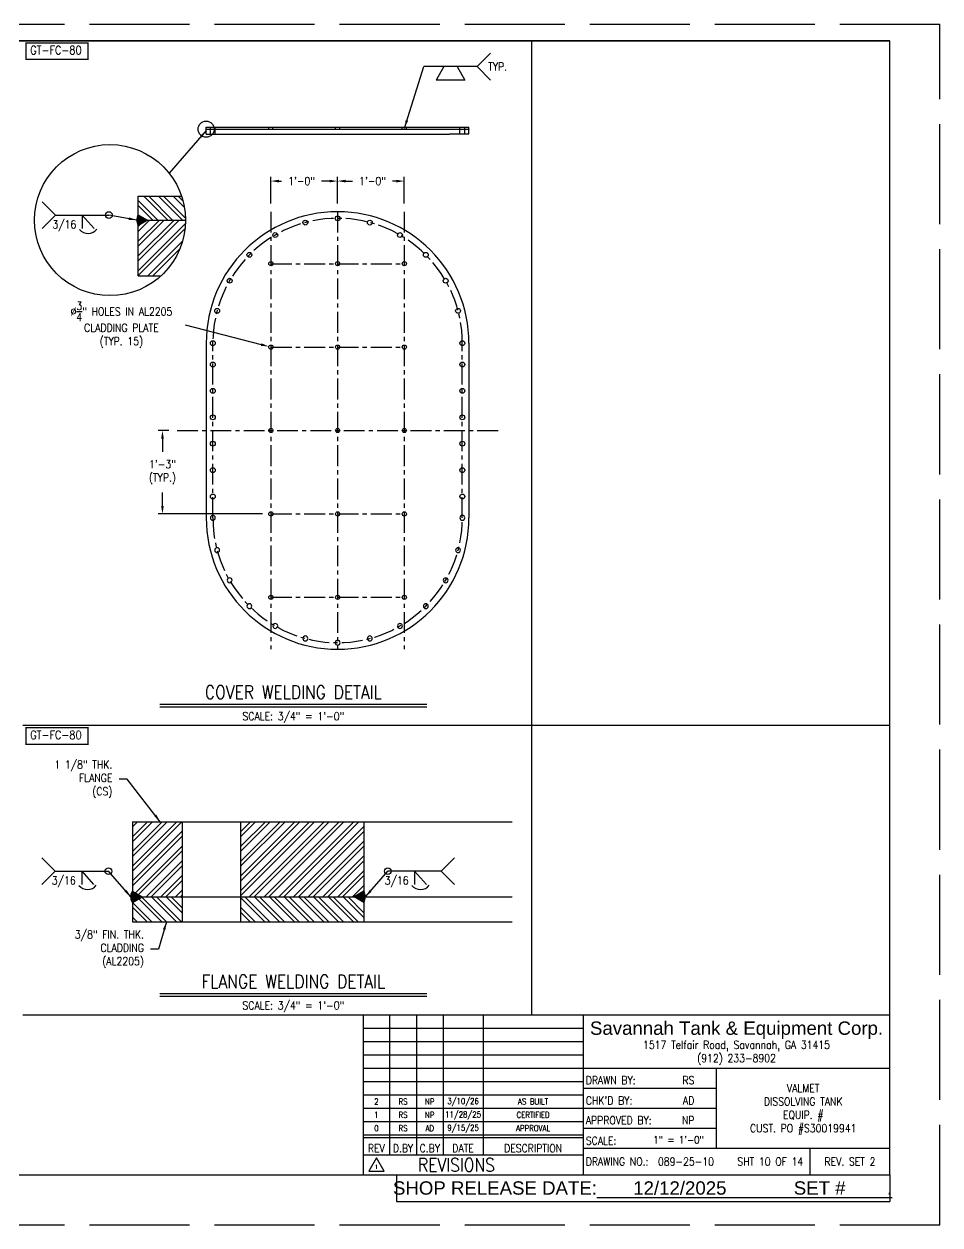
# Model space of a CAD drawing. Extents: x -189 to 279, y 9 to 246.
# Drawn here: x 114.2 to 279, y 9 to 225 of the extents above; entities that cross this region are included whole.
import ezdxf
from ezdxf.enums import TextEntityAlignment as Align

# ---------------------------------------------------------------- set-up
doc = ezdxf.new("R2010")
doc.units = 0
doc.header["$LTSCALE"] = 3
doc.header["$MEASUREMENT"] = 0
doc.header["$PDMODE"] = 33
doc.header["$PDSIZE"] = -0.5
doc.linetypes.add('AM_ISO02W050', pattern=[7.5, 6, -1.5])
doc.linetypes.add('CENTER', pattern=[2, 1.25, -0.25, 0.25, -0.25])
doc.layers.get('0').update_dxf_attribs({"linetype": 'CONTINUOUS'})
doc.layers.get('Defpoints').update_dxf_attribs({"linetype": 'CONTINUOUS'})
for name, color, linetype in [('CENTER', 5, 'CENTER'), ('COVER', 3, 'CONTINUOUS'), ('DIM', 1, 'CONTINUOUS'), ('FLG', 2, 'CONTINUOUS'), ('muoto', 4, 'CONTINUOUS'), ('NECK', 242, 'CONTINUOUS'), ('SHOP TAG', 11, 'CONTINUOUS'), ('TEXT', 4, 'CONTINUOUS')]:
    doc.layers.add(name, color=color, linetype=linetype)
doc.styles.add('ROMANS', font='ROMANS.shx', dxfattribs={"width": 0.85, "height": 1.44})
doc.styles.get("Standard").update_dxf_attribs({"font": 'sanss___.ttf'})
doc.dimstyles.get("Standard").update_dxf_attribs({"dimtxt": 0.18, "dimasz": 0.18, "dimexe": 0.18, "dimexo": 0.0625, "dimgap": 0.09, "dimtad": 0, "dimtih": 1, "dimtoh": 1, "dimdec": 4, "dimzin": 0, "dimdsep": 46, "dimtxsty": 'Standard', "dimcen": 0.09, "dimadec": 0, "dimazin": 0, "dimtfac": 1, "dimtdec": 4, "dimtofl": 0, "dimtmove": 0, "dimatfit": 3, "dimfxl": 1, "dimtolj": 1, "dimtzin": 0, "dimarcsym": 0})
pattern_1 = [(45, (-64.4222, -6e-14), (-1.325825, 1.325825), []), (45, (-63.5384, -6e-14), (-1.325825, 1.325825), [])]
pattern_2 = [(315, (-64.4222, -6e-14), (1.325825, 1.325825), []), (315, (-64.4222, -0.8839), (1.325825, 1.325825), [])]

# ---------------------------------------------------------------- blocks, each defined once
blk = doc.blocks.new('*U100')
at = {"layer": 'COVER'}
blk.add_circle((0, 0), 0.438, dxfattribs=at)
blk = doc.blocks.new('*U101')
at = {"layer": 'COVER', "color": 0, "linetype": 'ByBlock', "lineweight": -2, "transparency": 16777216}
for p, rotation in [((-401.64, 371.43), 270.0000000000001), ((-407.45, 370.67), 285.0000000000001), ((-395.84, 370.67), 255.0000000000001), ((-412.86, 368.42), 300.0000000000001), ((-390.42, 368.42), 240.0000000000001), ((-417.51, 364.86), 314.9999999999999), ((-385.78, 364.86), 225.0000000000001), ((-421.07, 360.21), 329.9999999999999), ((-382.21, 360.21), 210.0000000000001), ((-423.32, 354.8), 344.9999999999999), ((-379.97, 354.8), 195.0000000000003), ((-379.21, 348.99), 180)]:
    blk.add_blockref('*U100', p, dxfattribs=dict(at, rotation=rotation))
blk.add_blockref('*U100', (-424.08, 348.99), dxfattribs=at)
blk = doc.blocks.new('*U102')
at = {"layer": 'COVER'}
blk.add_circle((0, 0), 0.438, dxfattribs=at)
blk = doc.blocks.new('*U103')
at = {"layer": 'COVER', "color": 0, "linetype": 'ByBlock', "lineweight": -2, "transparency": 16777216}
for p, rotation in [((-401.64, 371.43), 270.0000000000001), ((-407.45, 370.67), 285.0000000000001), ((-395.84, 370.67), 255.0000000000001), ((-412.86, 368.42), 300.0000000000001), ((-390.42, 368.42), 240.0000000000001), ((-417.51, 364.86), 314.9999999999999), ((-385.78, 364.86), 225.0000000000001), ((-421.07, 360.21), 329.9999999999999), ((-382.21, 360.21), 210.0000000000001), ((-423.32, 354.8), 344.9999999999999), ((-379.97, 354.8), 195.0000000000003), ((-379.21, 348.99), 180)]:
    blk.add_blockref('*U102', p, dxfattribs=dict(at, rotation=rotation))
blk.add_blockref('*U102', (-424.08, 348.99), dxfattribs=at)
blk = doc.blocks.new('*U104')
at = {"layer": 'COVER'}
blk.add_circle((0, 0), 0.375, dxfattribs=at)
blk = doc.blocks.new('*U105')
at = {"layer": 'CENTER', "color": 0, "linetype": 'ByBlock', "lineweight": -2, "transparency": 16777216}
for p in [(0, 0), (12, 0), (24, 0), (0, -15), (12, -15), (24, -15), (0, -30), (12, -30), (24, -30), (0, -45), (12, -45), (24, -45), (0, -60), (12, -60), (24, -60)]:
    blk.add_blockref('*U104', p, dxfattribs=at)
blk = doc.blocks.new('*D106')
at = {"layer": 'Defpoints', "color": 0, "transparency": 16777216}
for p in [(158.27, 166.99), (159, 166.8)]:
    blk.add_point(p, dxfattribs=at)
at = {"layer": 'DIM', "color": 0, "lineweight": -2, "transparency": 16777216}
blk.add_line((143.23, 170.89), (156.88, 167.35), dxfattribs=at)
at = {"layer": 'DIM', "color": 0, "transparency": 16777216}
blk.add_solid([(156.94, 167.58), (156.82, 167.12), (158.27, 166.99)], dxfattribs=at)
at = {"layer": 'DIM', "color": 0, "transparency": 16777216, "insert": (131.74, 170.89), "char_height": 1.44, "attachment_point": 5, "style": 'ROMANS'}
blk.add_mtext('\\A1;∅{\\H1x;\\S3/4;}" HOLES IN AL2205\\PCLADDING PLATE\\P(TYP. 15)', dxfattribs=at)
blk = doc.blocks.new('*D107')
at = {"layer": 'Defpoints', "color": 0, "transparency": 16777216}
for p in [(141.74, 151.89), (139.12, 136.89), (158.63, 136.89)]:
    blk.add_point(p, dxfattribs=at)
at = {"layer": 'DIM', "color": 0, "lineweight": -2, "transparency": 16777216}
for p, q in [((140.24, 151.89), (138.37, 151.89)), ((139.12, 150.45), (139.12, 148.03)), ((139.12, 138.33), (139.12, 140.76)), ((157.13, 136.89), (138.37, 136.89))]:
    blk.add_line(p, q, dxfattribs=at)
at = {"layer": 'DIM', "color": 0, "transparency": 16777216}
for points in [[(138.88, 150.45), (139.36, 150.45), (139.12, 151.89)], [(138.88, 138.33), (139.36, 138.33), (139.12, 136.89)]]:
    blk.add_solid(points, dxfattribs=at)
at = {"layer": 'DIM', "color": 0, "transparency": 16777216, "insert": (139.12, 144.39), "char_height": 1.44, "attachment_point": 5, "style": 'ROMANS'}
blk.add_mtext('\\A1;1\'-3"\\P(TYP.)', dxfattribs=at)
blk = doc.blocks.new('*D108')
at = {"layer": 'Defpoints', "color": 0, "transparency": 16777216}
for p in [(158.63, 196.75), (158.63, 191.24), (170.63, 191.24)]:
    blk.add_point(p, dxfattribs=at)
at = {"layer": 'DIM', "color": 0, "lineweight": -2, "transparency": 16777216}
for p, q in [((158.63, 192.74), (158.63, 197.5)), ((160.07, 196.75), (160.56, 196.75)), ((169.19, 196.75), (167.74, 196.75)), ((170.63, 192.74), (170.63, 197.5))]:
    blk.add_line(p, q, dxfattribs=at)
at = {"layer": 'DIM', "color": 0, "transparency": 16777216}
for points in [[(160.07, 196.99), (160.07, 196.51), (158.63, 196.75)], [(169.19, 196.99), (169.19, 196.51), (170.63, 196.75)]]:
    blk.add_solid(points, dxfattribs=at)
at = {"layer": 'DIM', "color": 0, "transparency": 16777216, "insert": (164.15, 196.75), "char_height": 1.44, "attachment_point": 5, "style": 'ROMANS'}
blk.add_mtext('\\A1;1\'-0"', dxfattribs=at)
blk = doc.blocks.new('*D109')
at = {"layer": 'Defpoints', "color": 0, "transparency": 16777216}
for p in [(182.63, 196.75), (170.63, 191.24), (182.63, 191.24)]:
    blk.add_point(p, dxfattribs=at)
at = {"layer": 'DIM', "color": 0, "lineweight": -2, "transparency": 16777216}
for p, q in [((170.63, 192.74), (170.63, 197.5)), ((172.07, 196.75), (173.32, 196.75)), ((181.19, 196.75), (180.5, 196.75)), ((182.63, 192.74), (182.63, 197.5))]:
    blk.add_line(p, q, dxfattribs=at)
at = {"layer": 'DIM', "color": 0, "transparency": 16777216}
for points in [[(172.07, 196.99), (172.07, 196.51), (170.63, 196.75)], [(181.19, 196.99), (181.19, 196.51), (182.63, 196.75)]]:
    blk.add_solid(points, dxfattribs=at)
at = {"layer": 'DIM', "color": 0, "transparency": 16777216, "insert": (176.91, 196.75), "char_height": 1.44, "attachment_point": 5, "style": 'ROMANS'}
blk.add_mtext('\\A1;1\'-0"', dxfattribs=at)
blk = doc.blocks.new('A$Cf12acc7c')
at = {"layer": 'DIM'}
h = blk.add_hatch(color=256, dxfattribs=at)
h.dxf.hatch_style = 1
h.paths.add_polyline_path([(0, -0.29, 0.278334), (0, -0.46)])
h = blk.add_hatch(color=256, dxfattribs=at)
h.dxf.hatch_style = 1
h.paths.add_polyline_path([(0, -0.29), (0, -0.375), (0.147, -0.375)])
h.paths.add_polyline_path([(0.147, -0.375), (0, -0.375), (0, -0.46)])
for p in [(0, -0.29), (0, -0.46)]:
    blk.add_line(p, (0.147, -0.375), dxfattribs=at)
blk.add_arc((0.141, -0.375), 0.164, 148.8926, 211.1074, dxfattribs=at)
blk = doc.blocks.new('A$C08ebd4ed')
at = {"layer": 'TEXT', "style": 'ROMANS', "width": 0.85}
for s, p in [('RS', (-350.37, 43.2)), ('NP', (-331.17, 43.2)), ('11/28/25', (-307.17, 43.2))]:
    blk.add_text(s, height=4.32, dxfattribs=at).set_placement(p, align=Align.MIDDLE)

msp = doc.modelspace()

# ---------------------------------------------------------------- hatches: boundary and pattern name
at = {"layer": 'DIM'}
h = msp.add_hatch(color=256, dxfattribs=at)
h.dxf.hatch_style = 1
h.paths.add_polyline_path([(147.00717, 206.17369, 0.278334159), (147.00717, 206.004)])
h = msp.add_hatch(color=256, dxfattribs=at)
h.dxf.hatch_style = 1
h.paths.add_polyline_path([(147.00717, 206.17369), (147.00717, 206.08885), (147.15452, 206.08885)])
h.paths.add_polyline_path([(147.15452, 206.08885), (147.00717, 206.08885), (147.00717, 206.004)])
h = msp.add_hatch(color=256, dxfattribs=at)
h.dxf.hatch_style = 1
h.paths.add_polyline_path([(194.25717, 206.17369), (194.25717, 206.08885), (194.10982, 206.08885)])
h.paths.add_polyline_path([(194.10982, 206.08885), (194.25717, 206.08885), (194.25717, 206.004)])
h = msp.add_hatch(color=256, dxfattribs=at)
h.dxf.hatch_style = 1
h.paths.add_polyline_path([(194.25717, 206.17369, -0.278334159), (194.25717, 206.004)])
h = msp.add_hatch(dxfattribs=at)
h.set_pattern_fill('ANSI32', color=256, scale=5, angle=270)
h.set_pattern_definition(pattern_2)
h.paths.add_polyline_path([(142.56702, 194.03244), (134.76616, 194.03244), (134.76616, 190.70222), (136.45735, 189.72838), (143.26695, 189.72838, 0.080779153)])
h = msp.add_hatch(color=256, dxfattribs=at)
h.dxf.hatch_style = 1
h.paths.add_polyline_path([(134.76616, 190.70222, 0.278334159), (134.76616, 188.75454)])
h = msp.add_hatch(color=256, dxfattribs=at)
h.dxf.hatch_style = 1
h.paths.add_polyline_path([(134.76616, 190.70222), (134.76616, 189.72838), (136.45735, 189.72838)])
h.paths.add_polyline_path([(136.45735, 189.72838), (134.76616, 189.72838), (134.76616, 188.75454)])
h = msp.add_hatch(dxfattribs=at)
h.set_pattern_fill('ANSI32', color=256, scale=5)
h.set_pattern_definition(pattern_1)
h.paths.add_polyline_path([(143.26695, 189.72838), (136.45735, 189.72838), (134.76616, 188.75454), (134.76616, 179.68556), (138.82967, 179.68556, 0.211075432)])
h = msp.add_hatch(dxfattribs=at)
h.set_pattern_fill('ANSI32', color=256, scale=5)
h.set_pattern_definition(pattern_1)
h.paths.add_polyline_path([(142.72368, 81.51894), (133.72636, 81.51894), (133.72636, 69.03711), (135.49453, 68.01894), (142.72368, 68.01894)])
h.paths.add_polyline_path([(175.35136, 68.01894), (175.35136, 81.51894), (153.22368, 81.51894), (153.22368, 68.01894)])
h = msp.add_hatch(dxfattribs=at)
h.set_pattern_fill('ANSI32', color=256, scale=5, angle=270)
h.set_pattern_definition(pattern_2)
h.paths.add_polyline_path([(135.49453, 68.01894), (133.72636, 67.00077), (133.72636, 63.51894), (142.72368, 63.51894), (142.72368, 68.01894)])
h.paths.add_polyline_path([(153.22368, 68.01894), (153.22368, 63.51894), (175.35136, 63.51894), (175.35136, 68.01894)])

# ---------------------------------------------------------------- linework, layer by layer
for p, q in [((-6, 222), (270, 222)), ((270, 222), (18, 222)), ((205.57776, 46.8), (205.57776, 222)), ((270, 18), (270, 222)), ((205.57776, 98.8269), (114, 98.8269)), ((270, 98.8269), (178.42224, 98.8269)), ((114, 46.8), (270, 46.8)), ((175.20871, 46.8), (175.20871, 18)), ((180.00871, 21.6), (180.00871, 46.8)), ((184.80871, 46.8), (184.80871, 21.6)), ((189.60871, 46.8), (189.60871, 21.6)), ((196.80871, 46.8), (196.80871, 21.6)), ((214.8, 46.8), (214.8, 18)), ((175.20871, 44.4), (214.8, 44.4)), ((175.20871, 42), (214.8, 42)), ((175.20871, 39.6), (214.8, 39.6)), ((175.20871, 37.2), (270, 37.2)), ((238.8, 22.8), (238.8, 37.2)), ((175.20871, 34.8), (214.8, 34.8)), ((214.8, 33.6), (238.8, 33.6)), ((175.20871, 32.4), (214.8, 32.4)), ((175.20871, 30), (238.8, 30)), ((175.20871, 27.6), (214.8, 27.6)), ((214.8, 26.4), (238.8, 26.4)), ((175.20871, 25.2), (214.8, 25.2)), ((175.20871, 24.72), (214.8, 24.72)), ((214.8, 22.8), (270, 22.8)), ((255.6, 22.8), (255.6, 18)), ((175.20871, 21.6), (214.8, 21.6)), ((-6, 18), (270, 18))]:
    msp.add_line(p, q)
at = {"layer": 'CENTER'}
for p, q in [((158.63217, 191.23557), (158.63217, 112.54807)), ((170.63217, 191.23557), (170.63217, 112.54807)), ((182.63217, 191.23557), (182.63217, 112.54807)), ((158.63217, 181.89182), (182.63217, 181.89182)), ((148.19467, 136.17307), (148.19467, 168.04807)), ((158.63217, 166.89182), (182.63217, 166.89182)), ((193.06967, 136.17307), (193.06967, 168.04807)), ((141.7444, 151.89182), (199.51994, 151.89182)), ((158.63217, 136.89182), (182.63217, 136.89182)), ((158.63217, 121.89182), (182.63217, 121.89182))]:
    msp.add_line(p, q, dxfattribs=at)
for centre, start, end in [((170.63217, 167.61057), 0, 180), ((170.63217, 136.17307), 180, 0)]:
    msp.add_arc(centre, 22.4375, start, end, dxfattribs=at)
at = {"layer": 'COVER'}
for p, q in [((147.75695, 205.21385), (147.75695, 206.46385)), ((148.63195, 205.21385), (148.63195, 206.46385)), ((192.63239, 205.21385), (192.63239, 206.46385)), ((193.50739, 205.21385), (193.50739, 206.46385)), ((147.00717, 167.61057), (147.00717, 136.17307)), ((194.25717, 167.61057), (194.25717, 136.17307)), ((142.72368, 63.51894), (142.72368, 81.51894)), ((153.22368, 63.51894), (153.22368, 81.51894))]:
    msp.add_line(p, q, dxfattribs=at)
for centre in [(148.19467, 163.76682), (193.06967, 163.76682), (148.19467, 159.01682), (193.06967, 159.01682), (148.19467, 154.26682), (193.06967, 154.26682), (148.19467, 149.51682), (193.06967, 149.51682), (148.19467, 144.76682), (193.06967, 144.76682), (148.19467, 140.01682), (193.06967, 140.01682)]:
    msp.add_circle(centre, 0.4375, dxfattribs=at)
for centre, start, end in [((170.63217, 167.61057), 0, 180), ((170.63217, 136.17307), 180, 0)]:
    msp.add_arc(centre, 23.625, start, end, dxfattribs=at)
at = {"layer": 'Defpoints', "linetype": 'AM_ISO02W050'}
for p, q in [((-9, 225), (279, 225)), ((279, 9), (279, 225)), ((-9, 9), (279, 9))]:
    msp.add_line(p, q, dxfattribs=at)
at = {"layer": 'DIM'}
for p, q in [((198.15559, 219.73026), (195.75559, 217.33026)), ((195.75559, 217.33026), (186.15559, 217.33026)), ((189.75559, 217.33026), (188.36995, 214.93026)), ((192.15559, 217.33026), (193.54123, 214.93026)), ((198.15559, 214.93026), (195.75559, 217.33026)), ((193.54123, 214.93026), (188.36995, 214.93026)), ((147.00717, 206.17369), (147.15452, 206.08885)), ((147.00717, 206.004), (147.15452, 206.08885)), ((194.25717, 206.17369), (194.10982, 206.08885)), ((194.25717, 206.004), (194.10982, 206.08885)), ((119.89375, 190.64116), (117.49375, 193.04116)), ((119.89375, 190.64116), (117.49375, 188.24116)), ((119.89375, 190.64116), (129.49375, 190.64116)), ((124.69375, 190.64116), (124.69375, 188.24116)), ((124.69375, 190.64116), (126.82189, 188.24116)), ((134.76616, 190.70222), (136.45735, 189.72838)), ((134.76616, 188.75454), (136.45735, 189.72838)), ((138.6651, 102.6669), (186.6651, 102.6669)), ((138.6651, 102.1869), (186.6651, 102.1869)), ((119.79481, 72.64765), (117.39481, 75.04765)), ((189.2829, 72.64765), (191.6829, 75.04765)), ((119.79481, 72.64765), (117.39481, 70.24765)), ((119.79481, 72.64765), (129.39481, 72.64765)), ((124.59481, 72.64765), (124.59481, 70.24765)), ((124.59481, 72.64765), (126.72295, 70.24765)), ((189.2829, 72.64765), (179.6829, 72.64765)), ((184.4829, 72.64765), (184.4829, 70.24765)), ((184.4829, 72.64765), (186.61104, 70.24765)), ((189.2829, 72.64765), (191.6829, 70.24765)), ((138.6651, 50.64), (186.6651, 50.64)), ((138.6651, 50.16), (186.6651, 50.16))]:
    msp.add_line(p, q, dxfattribs=at)
for centre, radius in [((146.98355, 206.08885), 1.46197), ((129.68344, 189.72838), 13.58351), ((129.49375, 190.64116), 0.6), ((129.39481, 72.64765), 0.6), ((179.6829, 72.64765), 0.6)]:
    msp.add_circle(centre, radius, dxfattribs=at)
for centre, radius, start, end in [((147.14778, 206.08885), 0.16423, 148.892597, 211.107403), ((194.11656, 206.08885), 0.16423, 328.892597, 31.107403), ((136.38004, 189.72838), 1.88493, 148.892597, 211.107403), ((125.73655, 189.35119), 2.02252, 219.9204536, 321.7434824), ((125.63761, 71.35769), 2.02252, 219.9204536, 321.7434824), ((185.5257, 71.35769), 2.02252, 219.9204536, 321.7434824)]:
    msp.add_arc(centre, radius, start, end, dxfattribs=at)
at = {"layer": 'FLG'}
for p, q in [((147.00717, 205.21385), (147.00717, 206.46385)), ((147.00717, 205.21385), (150.47592, 205.21385)), ((150.47592, 205.21385), (190.78842, 205.21385)), ((194.25717, 205.21385), (190.78842, 205.21385)), ((194.25717, 205.21385), (194.25717, 206.46385)), ((134.76616, 179.68556), (134.76616, 194.03244)), ((134.76616, 194.03244), (142.56702, 194.03244)), ((134.76616, 189.72838), (143.37173, 189.72838)), ((134.76616, 179.68556), (138.82967, 179.68556)), ((133.72636, 81.51894), (175.35136, 81.51894)), ((133.72636, 81.51894), (133.72636, 63.51894)), ((175.35136, 81.51894), (175.35136, 63.51894)), ((133.72636, 68.01894), (175.35136, 68.01894))]:
    msp.add_line(p, q, dxfattribs=at)
at = {"layer": 'muoto'}
for p, q in [((147.00717, 206.46385), (194.25717, 206.46385)), ((147.00717, 206.46385), (194.25717, 206.46385)), ((147.00717, 206.08885), (194.25717, 206.08885)), ((158.25717, 206.08885), (158.25717, 206.46385)), ((159.00717, 206.08885), (159.00717, 206.46385)), ((170.25717, 206.08885), (170.25717, 206.46385)), ((171.00717, 206.08885), (171.00717, 206.46385)), ((182.25717, 206.08885), (182.25717, 206.46385)), ((183.00717, 206.08885), (183.00717, 206.46385)), ((133.72636, 63.51894), (202.06444, 63.51894))]:
    msp.add_line(p, q, dxfattribs=at)
at = {"layer": 'NECK'}
for p, q in [((175.35136, 81.51894), (202.06444, 81.51894)), ((175.35136, 68.01894), (202.06444, 68.01894))]:
    msp.add_line(p, q, dxfattribs=at)
at = {"layer": 'SHOP TAG'}
for p, q in [((181.2, 18), (181.2, 13.2)), ((270, 18), (270, 13.2)), ((181.2, 13.2), (270, 13.2))]:
    msp.add_line(p, q, dxfattribs=at)
at = {"layer": 'TEXT'}
for p, q in [((177.60871, 21.05037), (176.22307, 18.65037)), ((178.99436, 18.65037), (177.60871, 21.05037)), ((176.22307, 18.65037), (178.99436, 18.65037))]:
    msp.add_line(p, q, dxfattribs=at)
at = {"layer": 'TEXT', "const_width": 0.24}
for points in [[(114.55092, 221.59622), (114.55092, 218.61953), (125.74093, 218.61953), (125.74093, 221.59622)], [(114.55092, 98.42311), (114.55092, 95.44643), (125.74093, 95.44643), (125.74093, 98.42311)]]:
    msp.add_lwpolyline(points, close=True, dxfattribs=at)

# ---------------------------------------------------------------- block references
at = {"layer": 'CENTER'}
msp.add_blockref('*U105', (158.63217, 181.89182), dxfattribs=at)
at = {"layer": 'COVER'}
msp.add_blockref('*U101', (572.27507, -181.38185), dxfattribs=at)
at = {"layer": 'COVER', "xscale": -1, "rotation": 180}
msp.add_blockref('*U103', (572.27507, 485.16549), dxfattribs=at)
at = {"layer": 'DIM', "yscale": 12, "zscale": 12, "rotation": 180}
for p, xscale in [((133.72636, 63.51894), -12), ((175.35136, 63.51894), 12)]:
    msp.add_blockref('A$Cf12acc7c', p, dxfattribs=dict(at, xscale=xscale))
at = {"layer": 'DIM', "xscale": 0.25, "yscale": 0.25, "zscale": 0.25}
msp.add_blockref('A$C08ebd4ed', (270, 18), dxfattribs=at)

# ---------------------------------------------------------------- texts
at = {"layer": 'DIM', "style": 'ROMANS', "width": 0.85}
msp.add_text('TYP.', height=1.44, dxfattribs=at).set_placement((199.41717, 217.33026), align=Align.MIDDLE_CENTER)
for p in [(119.31775, 188.24116), (119.21881, 70.24765), (179.1069, 70.24765)]:
    msp.add_text('3/16', height=1.44, dxfattribs=at).set_placement(p)
for s, height, p in [('COVER WELDING DETAIL', 2.4, (162.6651, 103.6269)), ('SCALE: 3/4" = 1\'-0"', 1.44, (162.6651, 99.7869)), ('FLANGE WELDING DETAIL', 2.4, (162.6651, 51.6)), ('SCALE: 3/4" = 1\'-0"', 1.44, (162.6651, 47.76))]:
    msp.add_text(s, height=height, dxfattribs=at).set_placement(p, align=Align.CENTER)
at = {"layer": 'DIM', "char_height": 1.44, "attachment_point": 6, "style": 'ROMANS'}
for s, insert in [('1 1/8" THK.\\PFLANGE\\P(CS)', (130.11414, 89.1603)), ('3/8" FIN. THK.\\PCLADDING\\P(AL2205)', (135.78882, 58.60323))]:
    msp.add_mtext(s, dxfattribs=dict(at, insert=insert))
at = {"layer": 'SHOP TAG'}
msp.add_text('SHOP RELEASE DATE:%%U       12/12/2025             SET #        .', height=2.4, dxfattribs=at).set_placement((225.4933, 15.65225), align=Align.MIDDLE_CENTER)
at = {"layer": 'TEXT'}
msp.add_text('Savannah Tank & Equipment Corp.', height=2.4, dxfattribs=at).set_placement((242.4, 44.4), align=Align.MIDDLE_CENTER)
at = {"layer": 'TEXT', "style": 'ROMANS', "width": 0.85}
for s, height, p in [('1517 Telfair Road, Savannah, GA 31415', 1.44, (242.4, 41.4)), ('(912) 233-8902', 1.44, (242.4, 39)), ('VALMET', 1.44, (254.4, 33.6)), ('DISSOLVING TANK', 1.44, (254.4, 31.2)), ('EQUIP. #', 1.44, (254.4, 28.8)), ('CUST. PO #S30019941', 1.44, (254.4, 26.4)), ('1', 0.72, (177.60871, 19.45037)), ('REVISIONS', 2.4, (192.00871, 19.8)), ('REV. SET 2', 1.44, (262.8, 20.4))]:
    msp.add_text(s, height=height, dxfattribs=at).set_placement(p, align=Align.MIDDLE_CENTER)
for s, p in [('DRAWN BY:', (215.28, 35.02408)), ("CHK'D BY:", (215.28, 31.37976)), ('APPROVED BY:', (215.28, 27.82408)), ('SCALE:', (215.28, 24.15985)), ('SCALE:', (215.28, 24.15932)), ('DRAWING NO.:', (215.28, 20.4)), ('089-25-10', (228.26845, 20.4))]:
    msp.add_text(s, height=1.44, dxfattribs=at).set_placement(p, align=Align.MIDDLE_LEFT)
for s, height, p in [('RS', 1.44, (234.81797, 35.02408)), ('AD', 1.44, (234.81797, 31.37976)), ('NP', 1.44, (234.81797, 27.82408)), ('1" = 1\'-0"', 1.348985, (236.5341, 24.31606)), ('SHT 10 OF 14', 1.44, (254.39851, 20.4))]:
    msp.add_text(s, height=height, dxfattribs=at).set_placement(p, align=Align.MIDDLE_RIGHT)
for s, height, p in [('2', 1.08, (177.60871, 31.2)), ('RS', 1.08, (182.40871, 31.2)), ('NP', 1.08, (187.20871, 31.2)), ('3/10/26', 1.08, (193.20871, 31.2)), ('AS BUILT', 1.08, (205.80436, 31.2)), ('1', 1.08, (177.60871, 28.8)), ('CERTIFIED', 1.08, (205.80436, 28.8)), ('0', 1.08, (177.60871, 26.4)), ('RS', 1.08, (182.40871, 26.4)), ('AD', 1.08, (187.20871, 26.4)), ('9/15/25', 1.08, (193.20871, 26.4)), ('APPROVAL', 1.08, (205.80436, 26.4)), ('REV', 1.44, (177.60871, 22.8)), ('D.BY', 1.44, (182.40871, 22.8)), ('C.BY', 1.44, (187.20871, 22.8)), ('DATE', 1.44, (193.20871, 22.8)), ('DESCRIPTION', 1.44, (205.80436, 22.8))]:
    msp.add_text(s, height=height, dxfattribs=at).set_placement(p, align=Align.MIDDLE)
at = {"layer": 'TEXT', "char_height": 1.512, "width": 29.2906667, "attachment_point": 1, "style": 'ROMANS'}
for insert in [(115.3247, 221.05635), (115.3247, 97.88325)]:
    msp.add_mtext('GT-FC-80', dxfattribs=dict(at, insert=insert))

# ---------------------------------------------------------------- dimensions: what is measured, and where the dimension line sits
at = {"layer": 'DIM'}
for base, p2, picture, middle in [((158.63217, 196.74514), (158.63217, 191.23557), '*D108', (164.14915, 196.74514)), ((182.63217, 196.74514), (182.63217, 191.23557), '*D109', (176.91396, 196.74514))]:
    dim = msp.add_linear_dim(base=base, p1=(170.63217, 191.23557), p2=p2, dimstyle='Standard', override={"dimscale": 12, "dimtxt": 1.44, "dimasz": 0.12, "dimexe": 0.0625, "dimexo": 0.125, "dimgap": 0.1, "dimzin": 3, "dimlunit": 4, "dimpost": '\\X', "dimtxsty": 'ROMANS', "dimcen": 0}, dxfattribs=at)
    dim.commit()
    dim.dimension.update_dxf_attribs({"geometry": picture, "text_midpoint": middle, "dimtype": 160})
dim = msp.add_diameter_dim_2p(p1=(158.99514, 166.7976), p2=(158.2692, 166.98603), text='<> HOLES IN AL2205\\PCLADDING PLATE\\P(TYP. 15)', dimstyle='Standard', override={"dimscale": 12, "dimtxt": 1.44, "dimasz": 0.12, "dimexe": 0.0625, "dimexo": 0.125, "dimgap": 0.1, "dimzin": 3, "dimlunit": 4, "dimpost": '\\X', "dimtxsty": 'ROMANS', "dimcen": 0}, dxfattribs=at)
dim.commit()
dim.dimension.update_dxf_attribs({"geometry": '*D106', "text_midpoint": (143.2323, 170.88909), "dimtype": 163})
dim = msp.add_linear_dim(base=(139.11545, 136.89182), p1=(141.7444, 151.89182), p2=(158.63217, 136.89182), angle=90, text='<>\\P(TYP.)', dimstyle='Standard', override={"dimscale": 12, "dimtxt": 1.44, "dimasz": 0.12, "dimexe": 0.0625, "dimexo": 0.125, "dimgap": 0.1, "dimzin": 3, "dimlunit": 4, "dimpost": '\\X', "dimtxsty": 'ROMANS', "dimcen": 0}, dxfattribs=at)
dim.commit()
dim.dimension.update_dxf_attribs({"geometry": '*D107', "text_midpoint": (139.11545, 144.39182)})

# ---------------------------------------------------------------- leaders
for points in [[(182.65701, 206.27635), (186.15559, 217.33026)], [(147.00717, 205.83885), (140.31213, 198.18667)], [(134.49511, 189.72838), (129.49375, 190.64116)], [(133.44296, 68.01894), (129.39481, 72.64765)], [(175.63475, 68.01894), (179.6829, 72.64765)]]:
    msp.add_leader(points, dimstyle='Standard', override={"dimscale": 12, "dimtxt": 1.44, "dimasz": 0.12, "dimexe": 0.0625, "dimexo": 0.125, "dimgap": 0.1, "dimzin": 3, "dimlunit": 4, "dimpost": '\\X', "dimtxsty": 'ROMANS', "dimcen": 0}, dxfattribs=at)
at = {"layer": 'DIM', "annotation_type": 0, "has_hookline": 1, "hookline_direction": 1}
for points, text_width in [([(138.71977, 81.51894), (132.75414, 89.1603), (131.31414, 89.1603)], 11.48229), ([(139.83428, 63.51894), (138.42882, 58.60323), (136.98882, 58.60323)], 13.872)]:
    msp.add_leader(points, dimstyle='Standard', override={"dimscale": 12, "dimtxt": 1.44, "dimasz": 0.12, "dimexe": 0.0625, "dimexo": 0.125, "dimgap": 0.1, "dimzin": 3, "dimlunit": 4, "dimpost": '\\X', "dimtxsty": 'ROMANS', "dimcen": 0}, dxfattribs=dict(at, text_width=text_width))

doc.saveas('drawing.dxf')
